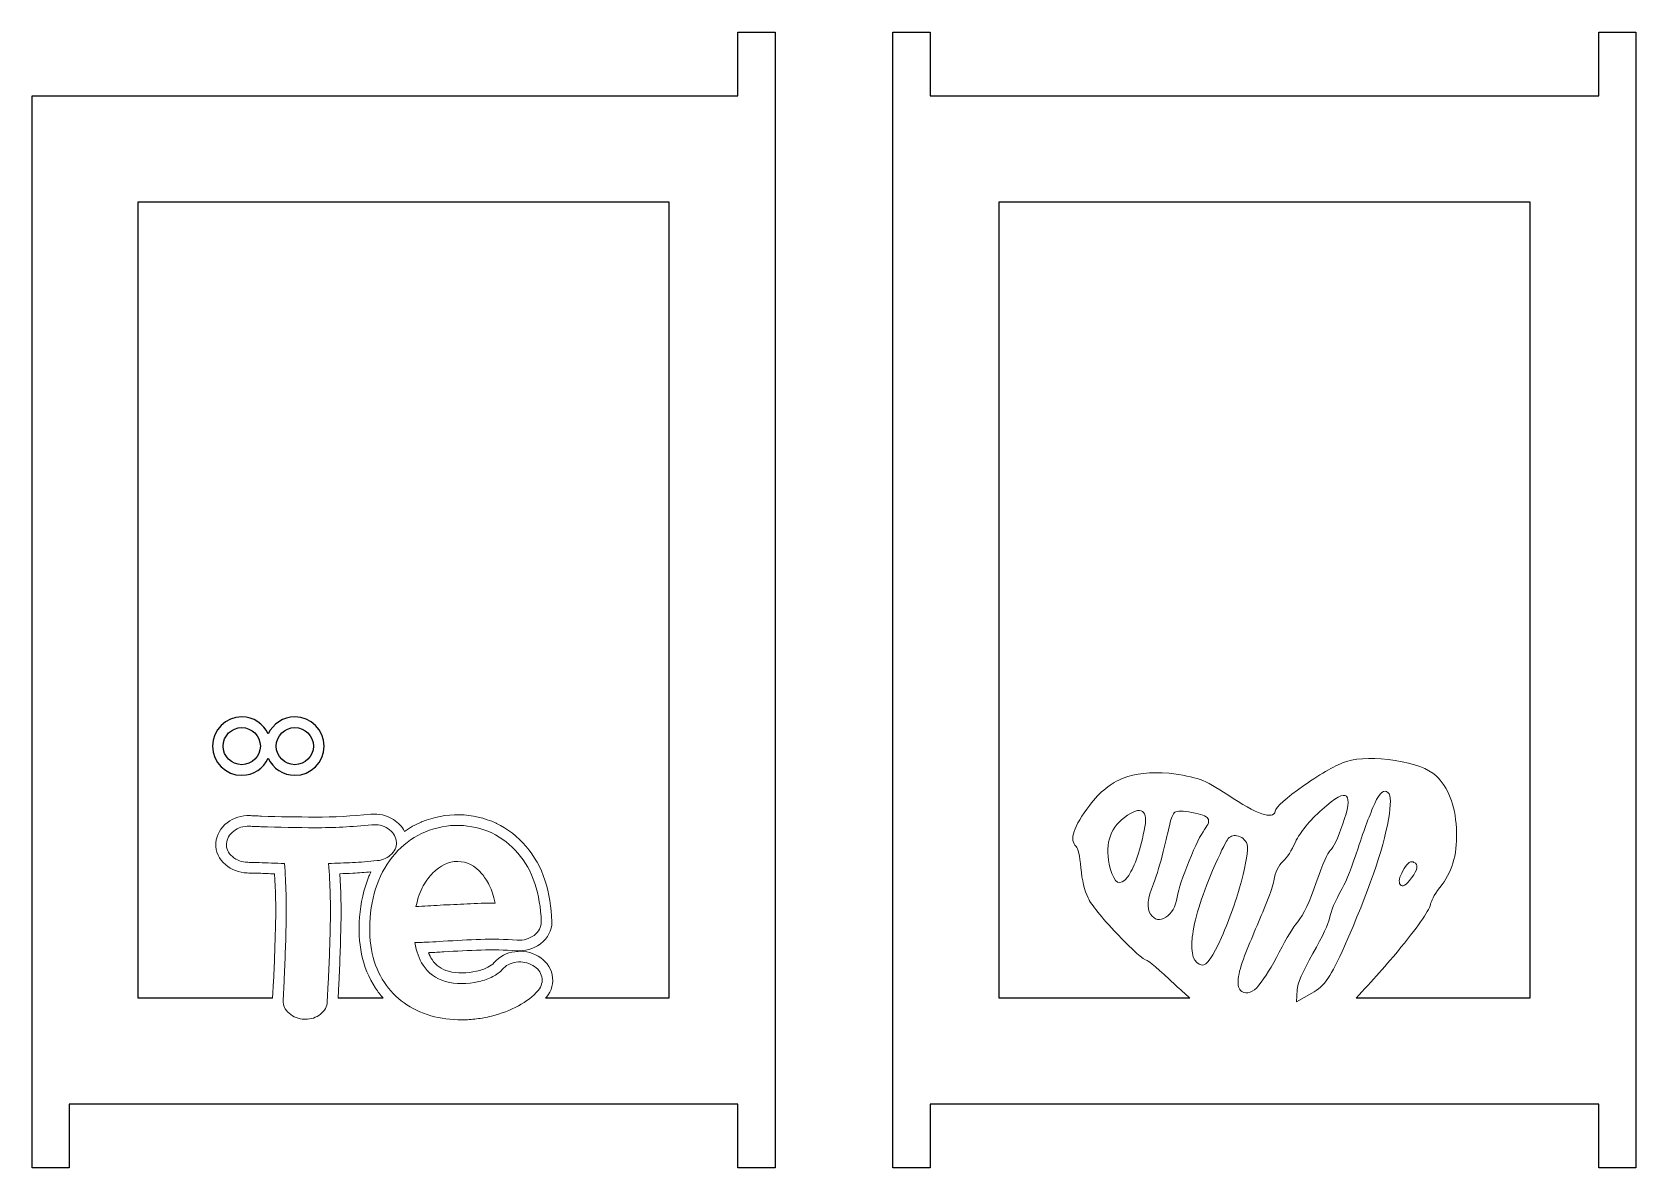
# Model space of a CAD drawing. Header units: centimetres. Extents: x -16.9 to 30.6, y -8.9 to 12.5.
# Drawn here: x -16.87 to 13.35, y -8.9 to 12.5 of the extents above; entities that cross this region are included whole.
import ezdxf

# ---------------------------------------------------------------- set-up
doc = ezdxf.new("R2010")
doc.units = ezdxf.units.CM
doc.header["$MEASUREMENT"] = 0
doc.layers.add('Capa 1', color=7, linetype='Continuous')

msp = doc.modelspace()

# ---------------------------------------------------------------- linework, layer by layer
at = {"layer": 'Capa 1', "color": 175, "lineweight": 25}
for points, knots in [([(-3.57119, 11.30422), (-3.57119, 11.30422), (-3.57119, 12.50422), (-3.57119, 12.50422), (-3.57119, 12.50422), (-3.57119, 12.50422), (-2.87119, 12.50422), (-2.87119, 12.50422), (-2.87119, 12.50422), (-2.87119, 12.50422), (-2.87119, 11.30422), (-2.87119, 11.30422)], [0, 0, 0, 0, 0.25, 0.25, 0.25, 0.25, 0.5, 0.5, 0.5, 0.5, 1, 1, 1, 1]), ([(-0.65218, 11.30422), (-0.65218, 11.30422), (-0.65218, 12.50422), (-0.65218, 12.50422), (-0.65218, 12.50422), (-0.65218, 12.50422), (0.04782, 12.50422), (0.04782, 12.50422), (0.04782, 12.50422), (0.04782, 12.50422), (0.04782, 11.30422), (0.04782, 11.30422)], [0, 0, 0, 0, 0.25, 0.25, 0.25, 0.25, 0.5, 0.5, 0.5, 0.5, 1, 1, 1, 1]), ([(12.64782, 11.30422), (12.64782, 11.30422), (12.64782, 12.50422), (12.64782, 12.50422), (12.64782, 12.50422), (12.64782, 12.50422), (13.34782, 12.50422), (13.34782, 12.50422), (13.34782, 12.50422), (13.34782, 12.50422), (13.34782, 11.30422), (13.34782, 11.30422)], [0, 0, 0, 0, 0.25, 0.25, 0.25, 0.25, 0.5, 0.5, 0.5, 0.5, 1, 1, 1, 1]), ([(-16.87119, -7.69578), (-16.87119, -7.69578), (-16.87119, 11.30422), (-16.87119, 11.30422), (-16.87119, 11.30422), (-16.87119, 11.30422), (-3.57119, 11.30422), (-3.57119, 11.30422)], [0, 0, 0, 0, 0.33333333, 0.33333333, 0.33333333, 0.33333333, 1, 1, 1, 1]), ([(-12.33911, -5.69577), (-12.33911, -5.69577), (-14.87119, -5.69577), (-14.87119, -5.69577), (-14.87119, -5.69577), (-14.87119, -5.69577), (-14.87119, 9.30423), (-14.87119, 9.30423), (-14.87119, 9.30423), (-14.87119, 9.30423), (-4.87119, 9.30423), (-4.87119, 9.30423), (-4.87119, 9.30423), (-4.87119, 9.30423), (-4.87119, -5.69577), (-4.87119, -5.69577), (-4.87119, -5.69577), (-4.87119, -5.69577), (-7.1955, -5.69577), (-7.1955, -5.69577)], [0, 0, 0, 0, 0.16666667, 0.16666667, 0.16666667, 0.16666667, 0.33333333, 0.33333333, 0.33333333, 0.33333333, 0.5, 0.5, 0.5, 0.5, 0.66666667, 0.66666667, 0.66666667, 0.66666667, 1, 1, 1, 1]), ([(4.94295, -5.69577), (4.94295, -5.69577), (1.34782, -5.69577), (1.34782, -5.69577), (1.34782, -5.69577), (1.34782, -5.69577), (1.34782, 9.30423), (1.34782, 9.30423), (1.34782, 9.30423), (1.34782, 9.30423), (11.34782, 9.30423), (11.34782, 9.30423), (11.34782, 9.30423), (11.34782, 9.30423), (11.34782, -5.69577), (11.34782, -5.69577), (11.34782, -5.69577), (11.34782, -5.69577), (8.07389, -5.69577), (8.07389, -5.69577)], [0, 0, 0, 0, 0.16666667, 0.16666667, 0.16666667, 0.16666667, 0.33333333, 0.33333333, 0.33333333, 0.33333333, 0.5, 0.5, 0.5, 0.5, 0.66666667, 0.66666667, 0.66666667, 0.66666667, 1, 1, 1, 1]), ([(-12.42036, -0.71935), (-12.50731, -0.53017), (-12.69851, -0.3988), (-12.92036, -0.3988), (-12.92036, -0.3988), (-13.22411, -0.3988), (-13.47036, -0.64505), (-13.47036, -0.9488), (-13.47036, -0.9488), (-13.47036, -1.25255), (-13.22411, -1.4988), (-12.92036, -1.4988), (-12.92036, -1.4988), (-12.69851, -1.4988), (-12.50731, -1.36743), (-12.42036, -1.17825)], [0, 0, 0, 0, 0.2, 0.2, 0.2, 0.2, 0.4, 0.4, 0.4, 0.4, 0.6, 0.6, 0.6, 0.6, 1, 1, 1, 1]), ([(-12.92036, -0.5988), (-13.11366, -0.5988), (-13.27036, -0.7555), (-13.27036, -0.9488), (-13.27036, -0.9488), (-13.27036, -1.1421), (-13.11366, -1.2988), (-12.92036, -1.2988), (-12.92036, -1.2988), (-12.72706, -1.2988), (-12.57036, -1.1421), (-12.57036, -0.9488), (-12.57036, -0.9488), (-12.57036, -0.7555), (-12.72706, -0.5988), (-12.92036, -0.5988)], [0, 0, 0, 0, 0.2, 0.2, 0.2, 0.2, 0.4, 0.4, 0.4, 0.4, 0.6, 0.6, 0.6, 0.6, 1, 1, 1, 1]), ([(-12.42036, -1.17825), (-12.33341, -1.36744), (-12.14222, -1.4988), (-11.92036, -1.4988), (-11.92036, -1.4988), (-11.6166, -1.4988), (-11.37036, -1.25256), (-11.37036, -0.9488), (-11.37036, -0.9488), (-11.37036, -0.64504), (-11.6166, -0.3988), (-11.92036, -0.3988), (-11.92036, -0.3988), (-12.14222, -0.3988), (-12.33341, -0.53016), (-12.42036, -0.71935)], [0, 0, 0, 0, 0.2, 0.2, 0.2, 0.2, 0.4, 0.4, 0.4, 0.4, 0.6, 0.6, 0.6, 0.6, 1, 1, 1, 1]), ([(-11.92036, -0.5988), (-12.11366, -0.5988), (-12.27036, -0.7555), (-12.27036, -0.9488), (-12.27036, -0.9488), (-12.27036, -1.1421), (-12.11366, -1.2988), (-11.92036, -1.2988), (-11.92036, -1.2988), (-11.72706, -1.2988), (-11.57036, -1.1421), (-11.57036, -0.9488), (-11.57036, -0.9488), (-11.57036, -0.7555), (-11.72706, -0.5988), (-11.92036, -0.5988)], [0, 0, 0, 0, 0.2, 0.2, 0.2, 0.2, 0.4, 0.4, 0.4, 0.4, 0.6, 0.6, 0.6, 0.6, 1, 1, 1, 1]), ([(-16.17119, -7.69578), (-16.17119, -7.69578), (-16.17119, -8.89578), (-16.17119, -8.89578), (-16.17119, -8.89578), (-16.17119, -8.89578), (-16.87119, -8.89578), (-16.87119, -8.89578), (-16.87119, -8.89578), (-16.87119, -8.89578), (-16.87119, -7.69578), (-16.87119, -7.69578)], [0, 0, 0, 0, 0.25, 0.25, 0.25, 0.25, 0.5, 0.5, 0.5, 0.5, 1, 1, 1, 1]), ([(-2.87119, -7.69578), (-2.87119, -7.69578), (-2.87119, -8.89578), (-2.87119, -8.89578), (-2.87119, -8.89578), (-2.87119, -8.89578), (-3.57119, -8.89578), (-3.57119, -8.89578), (-3.57119, -8.89578), (-3.57119, -8.89578), (-3.57119, -7.69578), (-3.57119, -7.69578)], [0, 0, 0, 0, 0.25, 0.25, 0.25, 0.25, 0.5, 0.5, 0.5, 0.5, 1, 1, 1, 1]), ([(0.04782, -7.69578), (0.04782, -7.69578), (0.04782, -8.89578), (0.04782, -8.89578), (0.04782, -8.89578), (0.04782, -8.89578), (-0.65218, -8.89578), (-0.65218, -8.89578), (-0.65218, -8.89578), (-0.65218, -8.89578), (-0.65218, -7.69578), (-0.65218, -7.69578)], [0, 0, 0, 0, 0.25, 0.25, 0.25, 0.25, 0.5, 0.5, 0.5, 0.5, 1, 1, 1, 1]), ([(13.34782, -7.69578), (13.34782, -7.69578), (13.34782, -8.89578), (13.34782, -8.89578), (13.34782, -8.89578), (13.34782, -8.89578), (12.64782, -8.89578), (12.64782, -8.89578), (12.64782, -8.89578), (12.64782, -8.89578), (12.64782, -7.69578), (12.64782, -7.69578)], [0, 0, 0, 0, 0.25, 0.25, 0.25, 0.25, 0.5, 0.5, 0.5, 0.5, 1, 1, 1, 1])]:
    msp.add_open_spline(points, degree=3, knots=knots, dxfattribs=at)
for points in [[(-2.87119, 11.30422), (-2.87119, 11.30422), (-2.87119, -7.69578), (-2.87119, -7.69578)], [(-0.65218, -7.69578), (-0.65218, -7.69578), (-0.65218, 11.30422), (-0.65218, 11.30422)], [(0.04782, 11.30422), (0.04782, 11.30422), (12.64782, 11.30422), (12.64782, 11.30422)], [(13.34782, 11.30422), (13.34782, 11.30422), (13.34782, -7.69578), (13.34782, -7.69578)], [(-10.25762, -5.69577), (-10.25762, -5.69577), (-11.1054, -5.69577), (-11.1054, -5.69577)], [(-3.57119, -7.69578), (-3.57119, -7.69578), (-16.17119, -7.69578), (-16.17119, -7.69578)], [(12.64782, -7.69578), (12.64782, -7.69578), (0.04782, -7.69578), (0.04782, -7.69578)]]:
    msp.add_open_spline(points, degree=3, dxfattribs=at)
at = {"layer": 'Capa 1', "color": 175, "lineweight": 9}
for points, knots in [([(4.94295, -5.69577), (4.85098, -5.61411), (4.76144, -5.53288), (4.67436, -5.4521), (4.67436, -5.4521), (4.34687, -5.14828), (4.16929, -4.99392), (4.14165, -4.98903), (4.14165, -4.98903), (4.06564, -4.97558), (3.87608, -4.80841), (3.57299, -4.48753), (3.57299, -4.48753), (3.26988, -4.16664), (3.08727, -3.94013), (3.02514, -3.80798), (3.02514, -3.80798), (2.95732, -3.6677), (2.91218, -3.47976), (2.88975, -3.24418), (2.88975, -3.24418), (2.8673, -3.0086), (2.83779, -2.87332), (2.80122, -2.83834), (2.80122, -2.83834), (2.6651, -2.7216), (2.75018, -2.46229), (3.05648, -2.0604), (3.05648, -2.0604), (3.25051, -1.80969), (3.46045, -1.64017), (3.68631, -1.55186), (3.68631, -1.55186), (3.91217, -1.46356), (4.20092, -1.4327), (4.55254, -1.45929), (4.55254, -1.45929), (4.80374, -1.4895), (4.99803, -1.52923), (5.1354, -1.57849), (5.1354, -1.57849), (5.27278, -1.62775), (5.44632, -1.72438), (5.656, -1.86838), (5.656, -1.86838), (6.21071, -2.23736), (6.50965, -2.34015), (6.55282, -2.17676), (6.55282, -2.17676), (6.5675, -2.09384), (6.74765, -1.93152), (7.0933, -1.68981), (7.0933, -1.68981), (7.43896, -1.44811), (7.70611, -1.29763), (7.89476, -1.23836), (7.89476, -1.23836), (8.14236, -1.16817), (8.44815, -1.16171), (8.81216, -1.219), (8.81216, -1.219), (9.17617, -1.27629), (9.43192, -1.37145), (9.57941, -1.50443), (9.57941, -1.50443), (9.81142, -1.72367), (9.94023, -2.0529), (9.96583, -2.49215), (9.96583, -2.49215), (9.99142, -2.93139), (9.90192, -3.28613), (9.69732, -3.55636), (9.69732, -3.55636), (9.56878, -3.7189), (9.4984, -3.83472), (9.48617, -3.90383), (9.48617, -3.90383), (9.46415, -4.02821), (9.2759, -4.30667), (8.92142, -4.73923), (8.92142, -4.73923), (8.65814, -5.06049), (8.37563, -5.37935), (8.07389, -5.69577)], [0, 0, 0, 0, 0.04545455, 0.04545455, 0.04545455, 0.04545455, 0.09090909, 0.09090909, 0.09090909, 0.09090909, 0.13636364, 0.13636364, 0.13636364, 0.13636364, 0.18181818, 0.18181818, 0.18181818, 0.18181818, 0.22727273, 0.22727273, 0.22727273, 0.22727273, 0.27272727, 0.27272727, 0.27272727, 0.27272727, 0.31818182, 0.31818182, 0.31818182, 0.31818182, 0.36363636, 0.36363636, 0.36363636, 0.36363636, 0.40909091, 0.40909091, 0.40909091, 0.40909091, 0.45454545, 0.45454545, 0.45454545, 0.45454545, 0.5, 0.5, 0.5, 0.5, 0.54545455, 0.54545455, 0.54545455, 0.54545455, 0.59090909, 0.59090909, 0.59090909, 0.59090909, 0.63636364, 0.63636364, 0.63636364, 0.63636364, 0.68181818, 0.68181818, 0.68181818, 0.68181818, 0.72727273, 0.72727273, 0.72727273, 0.72727273, 0.77272727, 0.77272727, 0.77272727, 0.77272727, 0.81818182, 0.81818182, 0.81818182, 0.81818182, 0.86363636, 0.86363636, 0.86363636, 0.86363636, 0.90909091, 0.90909091, 0.90909091, 0.90909091, 1, 1, 1, 1]), ([(8.68509, -2.32963), (8.73646, -2.03941), (8.7341, -1.87151), (8.67803, -1.82596), (8.67803, -1.82596), (8.60488, -1.756), (8.52172, -1.82323), (8.42853, -2.02767), (8.42853, -2.02767), (8.33534, -2.2321), (8.23042, -2.51284), (8.11378, -2.8699), (8.11378, -2.8699), (7.99714, -3.22696), (7.89712, -3.48007), (7.81371, -3.62922), (7.81371, -3.62922), (7.67863, -3.86899), (7.59886, -4.05798), (7.5744, -4.19619), (7.5744, -4.19619), (7.55728, -4.29293), (7.4524, -4.5131), (7.25975, -4.85671), (7.25975, -4.85671), (7.0671, -5.20032), (6.9679, -5.42863), (6.96216, -5.54163), (6.96216, -5.54163), (6.96216, -5.54163), (6.95473, -5.7648), (6.95473, -5.7648), (6.95473, -5.7648), (6.95473, -5.7648), (7.24018, -5.60153), (7.24018, -5.60153), (7.24018, -5.60153), (7.35728, -5.54386), (7.45916, -5.45143), (7.54581, -5.32424), (7.54581, -5.32424), (7.63245, -5.19704), (7.73601, -4.99444), (7.85647, -4.71645), (7.85647, -4.71645), (8.30739, -3.69877), (8.58359, -2.90316), (8.68509, -2.32963)], [0, 0, 0, 0, 0.07692308, 0.07692308, 0.07692308, 0.07692308, 0.15384615, 0.15384615, 0.15384615, 0.15384615, 0.23076923, 0.23076923, 0.23076923, 0.23076923, 0.30769231, 0.30769231, 0.30769231, 0.30769231, 0.38461538, 0.38461538, 0.38461538, 0.38461538, 0.46153846, 0.46153846, 0.46153846, 0.46153846, 0.53846154, 0.53846154, 0.53846154, 0.53846154, 0.61538462, 0.61538462, 0.61538462, 0.61538462, 0.69230769, 0.69230769, 0.69230769, 0.69230769, 0.76923077, 0.76923077, 0.76923077, 0.76923077, 0.84615385, 0.84615385, 0.84615385, 0.84615385, 1, 1, 1, 1]), ([(7.58723, -2.91569), (7.64661, -2.86205), (7.72616, -2.6944), (7.82589, -2.41274), (7.82589, -2.41274), (7.92563, -2.13108), (7.94929, -1.9571), (7.89688, -1.89082), (7.89688, -1.89082), (7.83512, -1.83713), (7.68142, -1.92039), (7.43578, -2.1406), (7.43578, -2.1406), (7.19013, -2.36081), (7.02194, -2.56622), (6.9312, -2.75682), (6.9312, -2.75682), (6.85917, -2.92224), (6.78065, -3.04375), (6.69565, -3.12135), (6.69565, -3.12135), (6.61066, -3.19895), (6.55348, -3.32067), (6.52413, -3.48651), (6.52413, -3.48651), (6.50823, -3.57635), (6.46538, -3.70773), (6.39558, -3.88066), (6.39558, -3.88066), (6.32578, -4.0536), (6.25456, -4.2245), (6.18191, -4.39337), (6.18191, -4.39337), (6.10927, -4.56224), (6.04008, -4.73172), (5.97434, -4.90182), (5.97434, -4.90182), (5.90861, -5.07191), (5.8688, -5.2163), (5.85492, -5.33499), (5.85492, -5.33499), (5.84104, -5.45369), (5.86275, -5.53236), (5.92005, -5.571), (5.92005, -5.571), (6.02328, -5.63204), (6.13184, -5.59245), (6.24573, -5.45226), (6.24573, -5.45226), (6.35962, -5.31207), (6.48716, -5.10481), (6.62835, -4.83048), (6.62835, -4.83048), (6.76954, -4.55616), (6.88509, -4.36638), (6.97498, -4.26113), (6.97498, -4.26113), (7.0848, -4.12379), (7.20179, -3.87547), (7.32596, -3.51617), (7.32596, -3.51617), (7.45012, -3.15688), (7.53721, -2.95671), (7.58723, -2.91569)], [0, 0, 0, 0, 0.05882353, 0.05882353, 0.05882353, 0.05882353, 0.11764706, 0.11764706, 0.11764706, 0.11764706, 0.17647059, 0.17647059, 0.17647059, 0.17647059, 0.23529412, 0.23529412, 0.23529412, 0.23529412, 0.29411765, 0.29411765, 0.29411765, 0.29411765, 0.35294118, 0.35294118, 0.35294118, 0.35294118, 0.41176471, 0.41176471, 0.41176471, 0.41176471, 0.47058824, 0.47058824, 0.47058824, 0.47058824, 0.52941176, 0.52941176, 0.52941176, 0.52941176, 0.58823529, 0.58823529, 0.58823529, 0.58823529, 0.64705882, 0.64705882, 0.64705882, 0.64705882, 0.70588235, 0.70588235, 0.70588235, 0.70588235, 0.76470588, 0.76470588, 0.76470588, 0.76470588, 0.82352941, 0.82352941, 0.82352941, 0.82352941, 0.88235294, 0.88235294, 0.88235294, 0.88235294, 1, 1, 1, 1]), ([(-12.33911, -5.69577), (-12.33911, -5.69577), (-12.32169, -5.3679), (-12.32169, -5.3679), (-12.32169, -5.3679), (-12.30238, -5.00454), (-12.29211, -4.64082), (-12.28352, -4.27708), (-12.28352, -4.27708), (-12.27626, -3.96942), (-12.28338, -3.66143), (-12.30245, -3.35427), (-12.30245, -3.35427), (-12.40165, -3.35134), (-12.50082, -3.34769), (-12.59996, -3.3432), (-12.59996, -3.3432), (-12.63364, -3.3432), (-12.66732, -3.3432), (-12.701, -3.3432), (-12.701, -3.3432), (-12.74071, -3.3432), (-12.78043, -3.34142), (-12.81996, -3.33762), (-12.81996, -3.33762), (-12.97216, -3.3316), (-13.11234, -3.28211), (-13.2283, -3.1821), (-13.2283, -3.1821), (-13.34875, -3.07822), (-13.41668, -2.9381), (-13.40943, -2.77818), (-13.40943, -2.77818), (-13.40943, -2.77818), (-13.40923, -2.77368), (-13.40923, -2.77368), (-13.40923, -2.77368), (-13.40923, -2.77368), (-13.40883, -2.7692), (-13.40883, -2.7692), (-13.40883, -2.7692), (-13.39479, -2.61417), (-13.31706, -2.48602), (-13.19473, -2.39105), (-13.19473, -2.39105), (-13.07175, -2.29559), (-12.92362, -2.25282), (-12.76852, -2.25752), (-12.76852, -2.25752), (-12.76852, -2.25752), (-12.76136, -2.25774), (-12.76136, -2.25774), (-12.76136, -2.25774), (-12.76136, -2.25774), (-12.75423, -2.25847), (-12.75423, -2.25847), (-12.75423, -2.25847), (-12.72593, -2.26136), (-12.69745, -2.26266), (-12.669, -2.26266), (-12.669, -2.26266), (-12.62946, -2.26266), (-12.58992, -2.26443), (-12.55057, -2.2682), (-12.55057, -2.2682), (-12.21231, -2.27839), (-11.87393, -2.28449), (-11.53552, -2.28622), (-11.53552, -2.28622), (-11.187, -2.28801), (-10.8381, -2.26742), (-10.49143, -2.23228), (-10.49143, -2.23228), (-10.33839, -2.21677), (-10.19118, -2.2508), (-10.06099, -2.33256), (-10.06099, -2.33256), (-9.97046, -2.3894), (-9.8997, -2.46406), (-9.8562, -2.55499), (-9.8562, -2.55499), (-9.75697, -2.4863), (-9.65085, -2.42759), (-9.53861, -2.37874), (-9.53861, -2.37874), (-9.53861, -2.37874), (-9.53592, -2.37757), (-9.53592, -2.37757), (-9.53592, -2.37757), (-9.53592, -2.37757), (-9.5332, -2.37648), (-9.5332, -2.37648), (-9.5332, -2.37648), (-9.30673, -2.28572), (-9.0649, -2.23584), (-8.82052, -2.24179), (-8.82052, -2.24179), (-8.5798, -2.24764), (-8.34756, -2.30138), (-8.12841, -2.401), (-8.12841, -2.401), (-8.12841, -2.401), (-8.12518, -2.40246), (-8.12518, -2.40246), (-8.12518, -2.40246), (-8.12518, -2.40246), (-8.12201, -2.40404), (-8.12201, -2.40404), (-8.12201, -2.40404), (-7.9089, -2.51018), (-7.72053, -2.65275), (-7.56682, -2.83487), (-7.56682, -2.83487), (-7.40347, -3.02161), (-7.28624, -3.23799), (-7.20867, -3.47318), (-7.20867, -3.47318), (-7.12575, -3.72459), (-7.08577, -3.98754), (-7.07716, -4.25173), (-7.07716, -4.25173), (-7.07716, -4.25173), (-7.07705, -4.25498), (-7.07705, -4.25498), (-7.07705, -4.25498), (-7.07705, -4.25498), (-7.07705, -4.25824), (-7.07705, -4.25824), (-7.07705, -4.25824), (-7.07705, -4.42551), (-7.15679, -4.56483), (-7.28476, -4.66954), (-7.28476, -4.66954), (-7.28476, -4.66954), (-7.29022, -4.67401), (-7.29022, -4.67401), (-7.29022, -4.67401), (-7.29022, -4.67401), (-7.29598, -4.67808), (-7.29598, -4.67808), (-7.29598, -4.67808), (-7.4293, -4.7723), (-7.5822, -4.81465), (-7.74525, -4.80325), (-7.74525, -4.80325), (-7.96691, -4.78777), (-8.18938, -4.78203), (-8.41147, -4.79051), (-8.41147, -4.79051), (-8.64516, -4.79944), (-8.87876, -4.81082), (-9.11223, -4.82422), (-9.11223, -4.82422), (-9.20157, -4.8315), (-9.29107, -4.83675), (-9.38063, -4.84024), (-9.38063, -4.84024), (-9.38753, -4.84051), (-9.39444, -4.84078), (-9.40134, -4.84105), (-9.40134, -4.84105), (-9.384, -4.88406), (-9.36287, -4.92541), (-9.33717, -4.96396), (-9.33717, -4.96396), (-9.33717, -4.96396), (-9.33556, -4.96638), (-9.33556, -4.96638), (-9.33556, -4.96638), (-9.33556, -4.96638), (-9.33401, -4.96885), (-9.33401, -4.96885), (-9.33401, -4.96885), (-9.26169, -5.08451), (-9.15583, -5.15241), (-9.02698, -5.19124), (-9.02698, -5.19124), (-8.85249, -5.23722), (-8.67502, -5.23034), (-8.50022, -5.1891), (-8.50022, -5.1891), (-8.50022, -5.1891), (-8.49815, -5.18861), (-8.49815, -5.18861), (-8.49815, -5.18861), (-8.49815, -5.18861), (-8.49606, -5.18816), (-8.49606, -5.18816), (-8.49606, -5.18816), (-8.4232, -5.1726), (-8.35081, -5.14949), (-8.28464, -5.1149), (-8.28464, -5.1149), (-8.24303, -5.09315), (-8.19617, -5.06396), (-8.16461, -5.02839), (-8.16461, -5.02839), (-8.06433, -4.90924), (-7.92842, -4.84316), (-7.77483, -4.82182), (-7.77483, -4.82182), (-7.62055, -4.80039), (-7.47151, -4.82759), (-7.33712, -4.90683), (-7.33712, -4.90683), (-7.20027, -4.98393), (-7.10382, -5.10161), (-7.07162, -5.25673), (-7.07162, -5.25673), (-7.03951, -5.41145), (-7.08016, -5.55831), (-7.18099, -5.6793), (-7.18099, -5.6793), (-7.18099, -5.6793), (-7.18266, -5.6813), (-7.18266, -5.6813), (-7.18266, -5.6813), (-7.18266, -5.6813), (-7.18437, -5.68326), (-7.18437, -5.68326), (-7.18437, -5.68326), (-7.18806, -5.68746), (-7.19177, -5.69164), (-7.1955, -5.69577)], [0, 0, 0, 0, 0.01754386, 0.01754386, 0.01754386, 0.01754386, 0.03508772, 0.03508772, 0.03508772, 0.03508772, 0.05263158, 0.05263158, 0.05263158, 0.05263158, 0.07017544, 0.07017544, 0.07017544, 0.07017544, 0.0877193, 0.0877193, 0.0877193, 0.0877193, 0.10526316, 0.10526316, 0.10526316, 0.10526316, 0.12280702, 0.12280702, 0.12280702, 0.12280702, 0.14035088, 0.14035088, 0.14035088, 0.14035088, 0.15789474, 0.15789474, 0.15789474, 0.15789474, 0.1754386, 0.1754386, 0.1754386, 0.1754386, 0.19298246, 0.19298246, 0.19298246, 0.19298246, 0.21052632, 0.21052632, 0.21052632, 0.21052632, 0.22807018, 0.22807018, 0.22807018, 0.22807018, 0.24561404, 0.24561404, 0.24561404, 0.24561404, 0.26315789, 0.26315789, 0.26315789, 0.26315789, 0.28070175, 0.28070175, 0.28070175, 0.28070175, 0.29824561, 0.29824561, 0.29824561, 0.29824561, 0.31578947, 0.31578947, 0.31578947, 0.31578947, 0.33333333, 0.33333333, 0.33333333, 0.33333333, 0.35087719, 0.35087719, 0.35087719, 0.35087719, 0.36842105, 0.36842105, 0.36842105, 0.36842105, 0.38596491, 0.38596491, 0.38596491, 0.38596491, 0.40350877, 0.40350877, 0.40350877, 0.40350877, 0.42105263, 0.42105263, 0.42105263, 0.42105263, 0.43859649, 0.43859649, 0.43859649, 0.43859649, 0.45614035, 0.45614035, 0.45614035, 0.45614035, 0.47368421, 0.47368421, 0.47368421, 0.47368421, 0.49122807, 0.49122807, 0.49122807, 0.49122807, 0.50877193, 0.50877193, 0.50877193, 0.50877193, 0.52631579, 0.52631579, 0.52631579, 0.52631579, 0.54385965, 0.54385965, 0.54385965, 0.54385965, 0.56140351, 0.56140351, 0.56140351, 0.56140351, 0.57894737, 0.57894737, 0.57894737, 0.57894737, 0.59649123, 0.59649123, 0.59649123, 0.59649123, 0.61403509, 0.61403509, 0.61403509, 0.61403509, 0.63157895, 0.63157895, 0.63157895, 0.63157895, 0.64912281, 0.64912281, 0.64912281, 0.64912281, 0.66666667, 0.66666667, 0.66666667, 0.66666667, 0.68421053, 0.68421053, 0.68421053, 0.68421053, 0.70175439, 0.70175439, 0.70175439, 0.70175439, 0.71929825, 0.71929825, 0.71929825, 0.71929825, 0.73684211, 0.73684211, 0.73684211, 0.73684211, 0.75438596, 0.75438596, 0.75438596, 0.75438596, 0.77192982, 0.77192982, 0.77192982, 0.77192982, 0.78947368, 0.78947368, 0.78947368, 0.78947368, 0.80701754, 0.80701754, 0.80701754, 0.80701754, 0.8245614, 0.8245614, 0.8245614, 0.8245614, 0.84210526, 0.84210526, 0.84210526, 0.84210526, 0.85964912, 0.85964912, 0.85964912, 0.85964912, 0.87719298, 0.87719298, 0.87719298, 0.87719298, 0.89473684, 0.89473684, 0.89473684, 0.89473684, 0.9122807, 0.9122807, 0.9122807, 0.9122807, 0.92982456, 0.92982456, 0.92982456, 0.92982456, 0.94736842, 0.94736842, 0.94736842, 0.94736842, 0.96491228, 0.96491228, 0.96491228, 0.96491228, 1, 1, 1, 1]), ([(4.08309, -2.5414), (4.12547, -2.34223), (4.11485, -2.22099), (4.05125, -2.17766), (4.05125, -2.17766), (3.98766, -2.13434), (3.87392, -2.173), (3.71004, -2.29366), (3.71004, -2.29366), (3.42171, -2.51344), (3.33314, -2.83271), (3.44432, -3.25147), (3.44432, -3.25147), (3.52101, -3.54297), (3.62891, -3.5977), (3.76803, -3.41565), (3.76803, -3.41565), (3.88843, -3.2588), (3.99345, -2.96738), (4.08309, -2.5414)], [0, 0, 0, 0, 0.16666667, 0.16666667, 0.16666667, 0.16666667, 0.33333333, 0.33333333, 0.33333333, 0.33333333, 0.5, 0.5, 0.5, 0.5, 0.66666667, 0.66666667, 0.66666667, 0.66666667, 1, 1, 1, 1]), ([(5.22031, -2.51818), (5.29394, -2.42431), (5.31511, -2.35501), (5.28384, -2.31028), (5.28384, -2.31028), (5.25255, -2.26555), (5.15227, -2.2282), (4.98297, -2.19824), (4.98297, -2.19824), (4.81367, -2.16828), (4.70523, -2.16691), (4.65766, -2.19412), (4.65766, -2.19412), (4.62391, -2.22377), (4.59257, -2.30018), (4.56365, -2.42334), (4.56365, -2.42334), (4.53472, -2.5465), (4.49378, -2.71742), (4.44083, -2.93609), (4.44083, -2.93609), (4.38788, -3.15477), (4.327, -3.35779), (4.25821, -3.54516), (4.25821, -3.54516), (4.14588, -3.81747), (4.12669, -4.00649), (4.20061, -4.11221), (4.20061, -4.11221), (4.28024, -4.22608), (4.37637, -4.24665), (4.48901, -4.17394), (4.48901, -4.17394), (4.60164, -4.10123), (4.67386, -3.97505), (4.70566, -3.79538), (4.70566, -3.79538), (4.73379, -3.63646), (4.80788, -3.40905), (4.92795, -3.11316), (4.92795, -3.11316), (5.04802, -2.81728), (5.14547, -2.61896), (5.22031, -2.51818)], [0, 0, 0, 0, 0.08333333, 0.08333333, 0.08333333, 0.08333333, 0.16666667, 0.16666667, 0.16666667, 0.16666667, 0.25, 0.25, 0.25, 0.25, 0.33333333, 0.33333333, 0.33333333, 0.33333333, 0.41666667, 0.41666667, 0.41666667, 0.41666667, 0.5, 0.5, 0.5, 0.5, 0.58333333, 0.58333333, 0.58333333, 0.58333333, 0.66666667, 0.66666667, 0.66666667, 0.66666667, 0.75, 0.75, 0.75, 0.75, 0.83333333, 0.83333333, 0.83333333, 0.83333333, 1, 1, 1, 1]), ([(6.02568, -2.79967), (5.98507, -2.70697), (5.91986, -2.65267), (5.83002, -2.63677), (5.83002, -2.63677), (5.75401, -2.62332), (5.69434, -2.64839), (5.65102, -2.71199), (5.65102, -2.71199), (5.60769, -2.77559), (5.51461, -2.96934), (5.37177, -3.29326), (5.37177, -3.29326), (5.152, -3.81024), (5.02435, -4.22949), (4.98883, -4.55102), (4.98883, -4.55102), (4.95331, -4.87255), (5.01501, -5.04739), (5.17394, -5.07551), (5.17394, -5.07551), (5.25686, -5.09019), (5.37859, -4.91575), (5.53914, -4.55221), (5.53914, -4.55221), (5.69969, -4.18866), (5.82466, -3.83485), (5.91406, -3.49079), (5.91406, -3.49079), (6.00345, -3.14672), (6.04066, -2.91635), (6.02568, -2.79967)], [0, 0, 0, 0, 0.11111111, 0.11111111, 0.11111111, 0.11111111, 0.22222222, 0.22222222, 0.22222222, 0.22222222, 0.33333333, 0.33333333, 0.33333333, 0.33333333, 0.44444444, 0.44444444, 0.44444444, 0.44444444, 0.55555556, 0.55555556, 0.55555556, 0.55555556, 0.66666667, 0.66666667, 0.66666667, 0.66666667, 0.77777778, 0.77777778, 0.77777778, 0.77777778, 1, 1, 1, 1]), ([(-10.25762, -5.69577), (-10.30815, -5.63817), (-10.35549, -5.57636), (-10.39948, -5.51025), (-10.39948, -5.51025), (-10.66454, -5.1119), (-10.73865, -4.63914), (-10.70106, -4.16901), (-10.70106, -4.16901), (-10.67997, -3.90514), (-10.62377, -3.64565), (-10.52376, -3.40016), (-10.52376, -3.40016), (-10.51262, -3.37282), (-10.50094, -3.3458), (-10.48871, -3.3191), (-10.48871, -3.3191), (-10.60117, -3.3293), (-10.71383, -3.3377), (-10.8266, -3.34298), (-10.8266, -3.34298), (-10.90783, -3.34678), (-10.98908, -3.35007), (-11.07034, -3.35285), (-11.07034, -3.35285), (-11.05153, -3.67062), (-11.04443, -3.98921), (-11.05187, -4.30742), (-11.05187, -4.30742), (-11.06052, -4.67685), (-11.07088, -5.04626), (-11.09049, -5.4153), (-11.09049, -5.4153), (-11.09049, -5.4153), (-11.1054, -5.69577), (-11.1054, -5.69577)], [0, 0, 0, 0, 0.1, 0.1, 0.1, 0.1, 0.2, 0.2, 0.2, 0.2, 0.3, 0.3, 0.3, 0.3, 0.4, 0.4, 0.4, 0.4, 0.5, 0.5, 0.5, 0.5, 0.6, 0.6, 0.6, 0.6, 0.7, 0.7, 0.7, 0.7, 0.8, 0.8, 0.8, 0.8, 1, 1, 1, 1]), ([(8.90645, -3.55536), (8.94626, -3.61229), (9.01762, -3.57148), (9.12054, -3.43291), (9.12054, -3.43291), (9.24216, -3.26914), (9.25583, -3.17179), (9.16153, -3.14084), (9.16153, -3.14084), (9.15584, -3.13271), (9.14955, -3.12803), (9.14264, -3.12681), (9.14264, -3.12681), (9.08736, -3.11703), (9.02564, -3.17381), (8.95749, -3.29715), (8.95749, -3.29715), (8.88934, -3.42049), (8.87233, -3.50656), (8.90645, -3.55536)], [0, 0, 0, 0, 0.16666667, 0.16666667, 0.16666667, 0.16666667, 0.33333333, 0.33333333, 0.33333333, 0.33333333, 0.5, 0.5, 0.5, 0.5, 0.66666667, 0.66666667, 0.66666667, 0.66666667, 1, 1, 1, 1])]:
    msp.add_open_spline(points, degree=3, knots=knots, dxfattribs=at)
at = {"layer": 'Capa 1', "color": 240, "lineweight": 9}
for points, knots in [([(-10.0106, -2.72964), (-9.99354, -2.82038), (-10.02126, -2.90327), (-10.09377, -2.9783), (-10.09377, -2.9783), (-10.16628, -3.05334), (-10.25799, -3.09609), (-10.36889, -3.10656), (-10.36889, -3.10656), (-10.53097, -3.12401), (-10.68666, -3.13622), (-10.83595, -3.1432), (-10.83595, -3.1432), (-10.98524, -3.15019), (-11.13452, -3.15542), (-11.28382, -3.15891), (-11.28382, -3.15891), (-11.25396, -3.55677), (-11.24329, -3.93803), (-11.25182, -4.30274), (-11.25182, -4.30274), (-11.26035, -4.66744), (-11.27315, -5.03475), (-11.29021, -5.40468), (-11.29021, -5.40468), (-11.29021, -5.40468), (-11.30941, -5.7659), (-11.30941, -5.7659), (-11.30941, -5.7659), (-11.31368, -5.85664), (-11.35633, -5.93429), (-11.43737, -5.99885), (-11.43737, -5.99885), (-11.51841, -6.06341), (-11.61438, -6.09569), (-11.72529, -6.09569), (-11.72529, -6.09569), (-11.72529, -6.09569), (-11.73808, -6.09569), (-11.73808, -6.09569), (-11.73808, -6.09569), (-11.85324, -6.08871), (-11.95028, -6.0512), (-12.02919, -5.98315), (-12.02919, -5.98315), (-12.10811, -5.91509), (-12.14543, -5.83395), (-12.14116, -5.73972), (-12.14116, -5.73972), (-12.14116, -5.73972), (-12.12197, -5.37851), (-12.12197, -5.37851), (-12.12197, -5.37851), (-12.1049, -5.00858), (-12.09211, -4.64301), (-12.08358, -4.2818), (-12.08358, -4.2818), (-12.07505, -3.92059), (-12.08572, -3.54629), (-12.11557, -3.15891), (-12.11557, -3.15891), (-12.28192, -3.15542), (-12.44188, -3.15019), (-12.59542, -3.1432), (-12.59542, -3.1432), (-12.62955, -3.1432), (-12.66474, -3.1432), (-12.701, -3.1432), (-12.701, -3.1432), (-12.73726, -3.1432), (-12.77244, -3.14146), (-12.80657, -3.13797), (-12.80657, -3.13797), (-12.92173, -3.13448), (-13.01877, -3.09871), (-13.09768, -3.03065), (-13.09768, -3.03065), (-13.17659, -2.9626), (-13.21391, -2.88146), (-13.20964, -2.78723), (-13.20964, -2.78723), (-13.20111, -2.693), (-13.15526, -2.6136), (-13.07209, -2.54904), (-13.07209, -2.54904), (-12.98892, -2.48448), (-12.88974, -2.45394), (-12.77458, -2.45743), (-12.77458, -2.45743), (-12.74045, -2.46092), (-12.70526, -2.46266), (-12.669, -2.46266), (-12.669, -2.46266), (-12.63275, -2.46266), (-12.59756, -2.46441), (-12.56344, -2.4679), (-12.56344, -2.4679), (-12.21794, -2.47837), (-11.87564, -2.48448), (-11.53655, -2.48622), (-11.53655, -2.48622), (-11.19744, -2.48796), (-10.84235, -2.46964), (-10.47126, -2.43126), (-10.47126, -2.43126), (-10.36036, -2.42078), (-10.25905, -2.44434), (-10.16735, -2.50193), (-10.16735, -2.50193), (-10.07565, -2.55951), (-10.02339, -2.63542), (-10.0106, -2.72964)], [0, 0, 0, 0, 0.03448276, 0.03448276, 0.03448276, 0.03448276, 0.06896552, 0.06896552, 0.06896552, 0.06896552, 0.10344828, 0.10344828, 0.10344828, 0.10344828, 0.13793103, 0.13793103, 0.13793103, 0.13793103, 0.17241379, 0.17241379, 0.17241379, 0.17241379, 0.20689655, 0.20689655, 0.20689655, 0.20689655, 0.24137931, 0.24137931, 0.24137931, 0.24137931, 0.27586207, 0.27586207, 0.27586207, 0.27586207, 0.31034483, 0.31034483, 0.31034483, 0.31034483, 0.34482759, 0.34482759, 0.34482759, 0.34482759, 0.37931034, 0.37931034, 0.37931034, 0.37931034, 0.4137931, 0.4137931, 0.4137931, 0.4137931, 0.44827586, 0.44827586, 0.44827586, 0.44827586, 0.48275862, 0.48275862, 0.48275862, 0.48275862, 0.51724138, 0.51724138, 0.51724138, 0.51724138, 0.55172414, 0.55172414, 0.55172414, 0.55172414, 0.5862069, 0.5862069, 0.5862069, 0.5862069, 0.62068966, 0.62068966, 0.62068966, 0.62068966, 0.65517241, 0.65517241, 0.65517241, 0.65517241, 0.68965517, 0.68965517, 0.68965517, 0.68965517, 0.72413793, 0.72413793, 0.72413793, 0.72413793, 0.75862069, 0.75862069, 0.75862069, 0.75862069, 0.79310345, 0.79310345, 0.79310345, 0.79310345, 0.82758621, 0.82758621, 0.82758621, 0.82758621, 0.86206897, 0.86206897, 0.86206897, 0.86206897, 0.89655172, 0.89655172, 0.89655172, 0.89655172, 0.93103448, 0.93103448, 0.93103448, 0.93103448, 1, 1, 1, 1]), ([(-8.77421, -6.10617), (-8.97894, -6.10617), (-9.17302, -6.07999), (-9.35643, -6.02764), (-9.35643, -6.02764), (-9.74032, -5.91597), (-10.03249, -5.70657), (-10.23297, -5.39945), (-10.23297, -5.39945), (-10.45051, -5.07837), (-10.54008, -4.67355), (-10.5017, -4.18495), (-10.5017, -4.18495), (-10.48037, -3.9267), (-10.42598, -3.69026), (-10.33854, -3.47562), (-10.33854, -3.47562), (-10.2511, -3.26099), (-10.1306, -3.07515), (-9.97705, -2.9181), (-9.97705, -2.9181), (-9.83202, -2.76804), (-9.65928, -2.64938), (-9.4588, -2.56213), (-9.4588, -2.56213), (-9.2498, -2.47837), (-9.03866, -2.43823), (-8.82538, -2.44173), (-8.82538, -2.44173), (-8.60785, -2.44871), (-8.40311, -2.49582), (-8.21117, -2.58307), (-8.21117, -2.58307), (-8.01496, -2.68079), (-7.85074, -2.80817), (-7.71852, -2.96522), (-7.71852, -2.96522), (-7.57776, -3.12576), (-7.47113, -3.31596), (-7.39861, -3.53582), (-7.39861, -3.53582), (-7.3261, -3.75569), (-7.28558, -3.99649), (-7.27705, -4.25824), (-7.27705, -4.25824), (-7.27705, -4.35596), (-7.32184, -4.44146), (-7.41141, -4.51475), (-7.41141, -4.51475), (-7.50524, -4.58106), (-7.61188, -4.61072), (-7.73131, -4.60374), (-7.73131, -4.60374), (-7.96165, -4.58629), (-8.19091, -4.58194), (-8.41911, -4.59066), (-8.41911, -4.59066), (-8.6473, -4.59938), (-8.88297, -4.61072), (-9.1261, -4.62469), (-9.1261, -4.62469), (-9.2114, -4.63167), (-9.29885, -4.6369), (-9.38842, -4.64039), (-9.38842, -4.64039), (-9.47799, -4.64388), (-9.56757, -4.64737), (-9.65715, -4.65086), (-9.65715, -4.65086), (-9.63155, -4.81838), (-9.58036, -4.95972), (-9.50359, -5.07489), (-9.50359, -5.07489), (-9.40975, -5.22496), (-9.26899, -5.32791), (-9.08131, -5.38375), (-9.08131, -5.38375), (-8.8851, -5.43609), (-8.6761, -5.43609), (-8.45429, -5.38375), (-8.45429, -5.38375), (-8.35619, -5.3628), (-8.26875, -5.33227), (-8.19198, -5.29214), (-8.19198, -5.29214), (-8.1152, -5.252), (-8.05549, -5.20751), (-8.01283, -5.15865), (-8.01283, -5.15865), (-7.94885, -5.08187), (-7.86034, -5.03562), (-7.74731, -5.01992), (-7.74731, -5.01992), (-7.63428, -5.00421), (-7.53084, -5.02429), (-7.437, -5.08012), (-7.437, -5.08012), (-7.34317, -5.13247), (-7.28665, -5.20488), (-7.26745, -5.29737), (-7.26745, -5.29737), (-7.24826, -5.38986), (-7.27065, -5.47449), (-7.33463, -5.55126), (-7.33463, -5.55126), (-7.43274, -5.66294), (-7.55749, -5.75979), (-7.70892, -5.8418), (-7.70892, -5.8418), (-7.86034, -5.92382), (-8.02989, -5.98925), (-8.21756, -6.03811), (-8.21756, -6.03811), (-8.31141, -6.05905), (-8.40418, -6.07563), (-8.49589, -6.08784), (-8.49589, -6.08784), (-8.58759, -6.10006), (-8.68037, -6.10617), (-8.77421, -6.10617)], [0, 0, 0, 0, 0.03225806, 0.03225806, 0.03225806, 0.03225806, 0.06451613, 0.06451613, 0.06451613, 0.06451613, 0.09677419, 0.09677419, 0.09677419, 0.09677419, 0.12903226, 0.12903226, 0.12903226, 0.12903226, 0.16129032, 0.16129032, 0.16129032, 0.16129032, 0.19354839, 0.19354839, 0.19354839, 0.19354839, 0.22580645, 0.22580645, 0.22580645, 0.22580645, 0.25806452, 0.25806452, 0.25806452, 0.25806452, 0.29032258, 0.29032258, 0.29032258, 0.29032258, 0.32258065, 0.32258065, 0.32258065, 0.32258065, 0.35483871, 0.35483871, 0.35483871, 0.35483871, 0.38709677, 0.38709677, 0.38709677, 0.38709677, 0.41935484, 0.41935484, 0.41935484, 0.41935484, 0.4516129, 0.4516129, 0.4516129, 0.4516129, 0.48387097, 0.48387097, 0.48387097, 0.48387097, 0.51612903, 0.51612903, 0.51612903, 0.51612903, 0.5483871, 0.5483871, 0.5483871, 0.5483871, 0.58064516, 0.58064516, 0.58064516, 0.58064516, 0.61290323, 0.61290323, 0.61290323, 0.61290323, 0.64516129, 0.64516129, 0.64516129, 0.64516129, 0.67741935, 0.67741935, 0.67741935, 0.67741935, 0.70967742, 0.70967742, 0.70967742, 0.70967742, 0.74193548, 0.74193548, 0.74193548, 0.74193548, 0.77419355, 0.77419355, 0.77419355, 0.77419355, 0.80645161, 0.80645161, 0.80645161, 0.80645161, 0.83870968, 0.83870968, 0.83870968, 0.83870968, 0.87096774, 0.87096774, 0.87096774, 0.87096774, 0.90322581, 0.90322581, 0.90322581, 0.90322581, 0.93548387, 0.93548387, 0.93548387, 0.93548387, 1, 1, 1, 1]), ([(-8.85738, -3.12226), (-9.028, -3.12226), (-9.18368, -3.19555), (-9.32444, -3.34213), (-9.32444, -3.34213), (-9.38416, -3.40146), (-9.44281, -3.48086), (-9.50038, -3.58032), (-9.50038, -3.58032), (-9.55797, -3.67978), (-9.60382, -3.80978), (-9.63795, -3.97032), (-9.63795, -3.97032), (-9.56543, -3.96683), (-9.49079, -3.96334), (-9.41402, -3.95985), (-9.41402, -3.95985), (-9.33723, -3.95636), (-9.26046, -3.95113), (-9.18368, -3.94414), (-9.18368, -3.94414), (-9.01307, -3.93716), (-8.84245, -3.92931), (-8.67184, -3.92059), (-8.67184, -3.92059), (-8.50122, -3.91186), (-8.32634, -3.9075), (-8.14719, -3.9075), (-8.14719, -3.9075), (-8.17278, -3.77139), (-8.20904, -3.65884), (-8.25596, -3.56985), (-8.25596, -3.56985), (-8.30288, -3.48086), (-8.34979, -3.40844), (-8.39672, -3.3526), (-8.39672, -3.3526), (-8.52894, -3.19905), (-8.68037, -3.12226), (-8.85098, -3.12226), (-8.85098, -3.12226), (-8.85098, -3.12226), (-8.85738, -3.12226), (-8.85738, -3.12226)], [0, 0, 0, 0, 0.08333333, 0.08333333, 0.08333333, 0.08333333, 0.16666667, 0.16666667, 0.16666667, 0.16666667, 0.25, 0.25, 0.25, 0.25, 0.33333333, 0.33333333, 0.33333333, 0.33333333, 0.41666667, 0.41666667, 0.41666667, 0.41666667, 0.5, 0.5, 0.5, 0.5, 0.58333333, 0.58333333, 0.58333333, 0.58333333, 0.66666667, 0.66666667, 0.66666667, 0.66666667, 0.75, 0.75, 0.75, 0.75, 0.83333333, 0.83333333, 0.83333333, 0.83333333, 1, 1, 1, 1])]:
    msp.add_open_spline(points, degree=3, knots=knots, dxfattribs=at)

doc.saveas('drawing.dxf')
